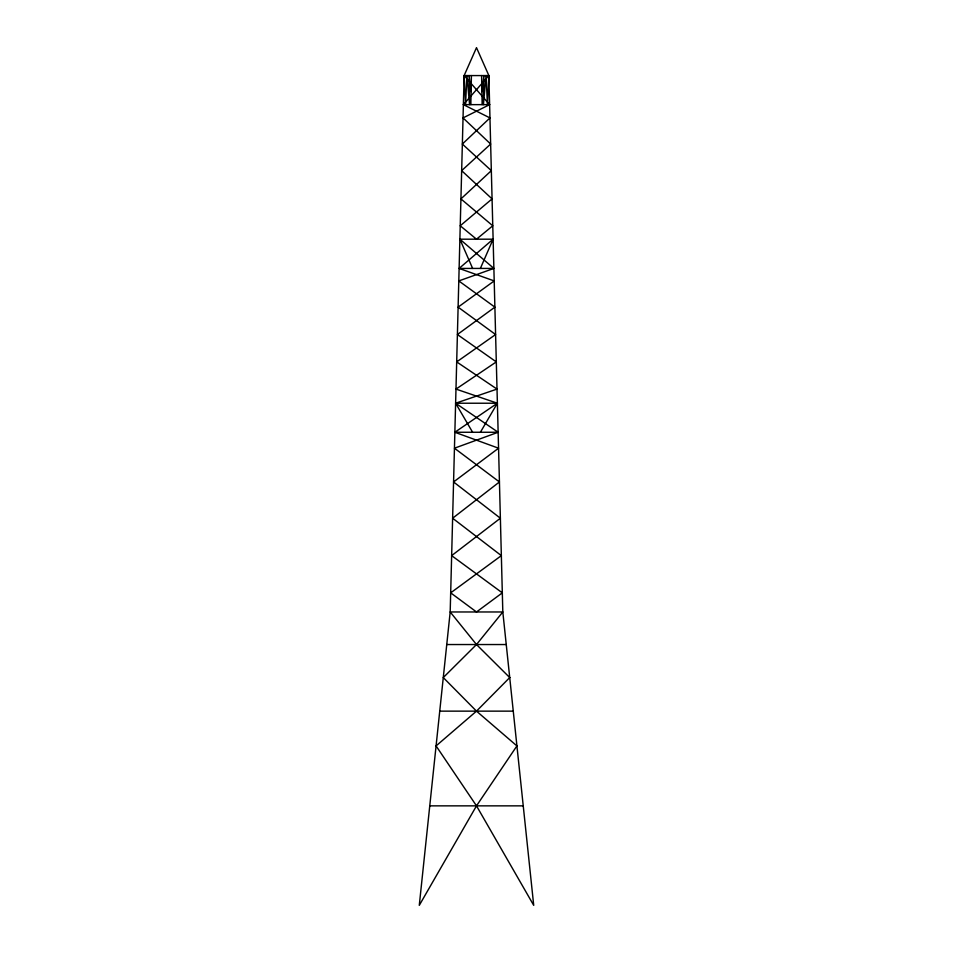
<?xml version="1.0" encoding="UTF-8"?>
<svg xmlns="http://www.w3.org/2000/svg" width="953" height="953" viewBox="0 0 953 953"><rect width="100%" height="100%" fill="white"/><g stroke="black" fill="none" stroke-linecap="round" stroke-linejoin="round"><path stroke-width="1.43" d="M470.842 104.639L471.401 75.573M481.908 91.655L483.933 75.573L483.421 104.639L486.09 75.573L487.436 104.639L488.865 75.573L464.135 75.573L450.185 611.969L419.284 905.35L476.5 805.857L516.919 745.913L476.5 711.141L443.276 677.571L476.5 644.538L502.815 611.969L488.865 75.573L476.5 47.65L464.135 75.573L465.564 104.639L466.91 75.573L469.579 104.639L469.067 75.573L471.092 91.655M480.372 268.424L493.118 239.191L459.882 239.191L472.628 268.424M480.395 432.257L497.383 403.226L455.987 389.098L496.31 361.902L457.404 334.539L494.893 307.14L458.798 280.921L493.88 268.424L459.882 239.191M464.135 75.573L489.628 104.639L463.027 117.91L490.652 144.046L461.657 170.658L492.07 198.903L460.228 225.778L476.5 239.191L492.772 225.778L460.93 198.903L491.343 170.658L462.348 144.046L489.973 117.91L463.372 104.639L488.865 75.573M472.605 432.257L455.617 403.226L497.013 389.098L456.69 361.902L495.596 334.539L458.107 307.14L494.202 280.921L459.12 268.424L493.118 239.191M454.855 432.257L497.383 403.226L455.617 403.226L498.145 432.257L454.45 448.208L499.432 481.956L452.627 518.229L501.349 555.635L450.686 592.849L476.5 611.969L502.314 592.849L451.651 555.635L500.373 518.229L453.568 481.956L498.55 448.208L454.855 432.257L498.145 432.257M463.372 104.639L489.628 104.639M459.12 268.424L493.88 268.424M446.754 644.538L506.246 644.538M439.738 711.141L513.262 711.141M429.767 805.857L523.233 805.857M481.599 75.573L482.158 104.639M509.724 677.571L476.5 711.141L436.081 745.913L476.5 805.857L533.716 905.35L502.815 611.969L450.185 611.969L476.5 644.538L509.724 677.571"/></g></svg>
